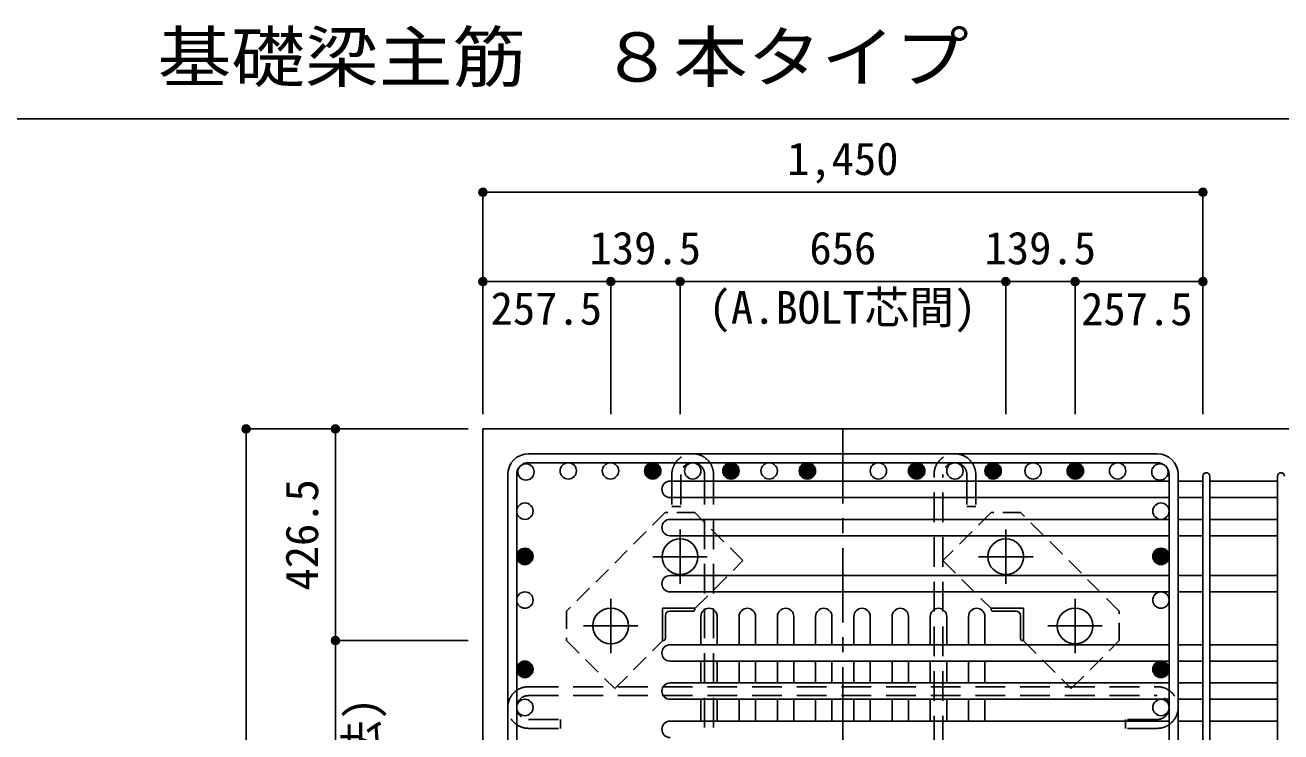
# Model space of a CAD drawing. Units: millimetres at full size, sheet at 1:30. Extents: x -5973 to 5954, y -4195 to 4201.
# Drawn here: x -1095 to 1434, y -1458 to -33 of the extents above; entities that cross this region are included whole.
import ezdxf
from ezdxf.enums import TextEntityAlignment as Align

# ---------------------------------------------------------------- set-up
doc = ezdxf.new("R2010")
doc.units = ezdxf.units.MM
doc.header["$LTSCALE"] = 30
doc.header["$PDMODE"] = 32
doc.header["$PDSIZE"] = 15
for name, pattern in [('CHAIN1', [8, 5, -1, 1, -1]), ('DASHED1', [1.8, 1.2, -0.6]), ('DASHED2', [3, 2, -1])]:
    doc.linetypes.add(name, pattern=pattern)
for name, color, linetype in [('0-1_躯体線', 2, 'Continuous'), ('0-2_アンカー、アングル', 4, 'Continuous'), ('0-3_立上り筋', 4, 'Continuous'), ('0-4_フープ筋', 7, 'Continuous'), ('0-5_基礎梁筋', 7, 'Continuous'), ('0-6_スタラップ筋', 7, 'Continuous'), ('0-7_文字', 4, 'Continuous'), ('0-9_プレート', 4, 'DASHED1'), ('0-C_中子', 7, 'DASHED2'), ('0-D_寸法', 4, 'Continuous'), ('6-7_文字', 7, 'Continuous'), ('F-0_枠', 6, 'Continuous')]:
    doc.layers.add(name, color=color, linetype=linetype)
doc.styles.add('ＭＳ ゴシック', font='')
doc.styles.get('ＭＳ ゴシック').set_extended_font_data('MS Gothic')

msp = doc.modelspace()

# ---------------------------------------------------------------- linework, layer by layer
at = {"layer": '0-1_躯体線'}
for p, q in [((-172.56, -847.5), (-172.56, -2297.5)), ((1677.44, -847.5), (-172.56, -847.5))]:
    msp.add_line(p, q, dxfattribs=at)
at = {"layer": '0-2_アンカー、アングル', "linetype": 'CHAIN1'}
for p, q in [((224.44, -1159.7), (224.44, -1050.2)), ((880.44, -1050.2), (880.44, -1159.7)), ((169.64, -1105), (279.13, -1105)), ((825.74, -1105), (935.24, -1105)), ((84.94, -1299.2), (84.94, -1189.7)), ((1019.94, -1189.7), (1019.94, -1299.2)), ((30.14, -1244.5), (139.63, -1244.5)), ((965.24, -1244.5), (1074.74, -1244.5))]:
    msp.add_line(p, q, dxfattribs=at)
at = {"layer": '0-2_アンカー、アングル'}
for p, q in [((188.94, -1209), (188.94, -1274)), ((188.94, -1209), (253.94, -1209)), ((253.94, -1209), (253.94, -1211)), ((850.94, -1211), (850.94, -1209)), ((915.94, -1209), (850.94, -1209)), ((915.94, -1209), (915.94, -1274)), ((194.94, -1223.5), (194.94, -1270)), ((203.44, -1215), (249.94, -1215)), ((901.44, -1215), (854.94, -1215)), ((909.94, -1223.5), (909.94, -1270)), ((190.94, -1274), (188.94, -1274)), ((915.94, -1274), (913.94, -1274))]:
    msp.add_line(p, q, dxfattribs=at)
at = {"layer": '0-2_アンカー、アングル', "color": 3}
for centre in [(224.44, -1105), (880.44, -1105), (84.94, -1244.5), (1019.94, -1244.5)]:
    msp.add_circle(centre, 36, dxfattribs=at)
at = {"layer": '0-2_アンカー、アングル'}
for centre, radius, start, end in [((249.94, -1211), 4, 270, 0), ((854.94, -1211), 4, 180, 270), ((203.44, -1223.5), 8.5, 90, 180), ((901.44, -1223.5), 8.5, 0, 90), ((190.94, -1270), 4, 270, 0), ((913.94, -1270), 4, 180, 270)]:
    msp.add_arc(centre, radius, start, end, dxfattribs=at)
at = {"layer": '0-3_立上り筋', "color": 3}
for centre in [(-85.87, -934.2), (-0.76, -932), (84.35, -932), (169.45, -932), (249.94, -932), (326.94, -932), (403.94, -932), (480.94, -932), (623.94, -932), (700.94, -932), (777.94, -932), (854.94, -932), (935.42, -932), (1020.53, -932), (1105.63, -932), (1190.74, -934.2), (-88.06, -1013.2), (1192.94, -1013.2), (-88.06, -1104.41), (1192.94, -1104.41), (-88.06, -1192.5), (1192.94, -1192.5), (-88.06, -1332), (1192.94, -1332), (-88.06, -1409), (1192.94, -1409)]:
    msp.add_circle(centre, 16.5, dxfattribs=at)
at = {"layer": '0-3_立上り筋'}
for centre, radius in [((169.45, -932), 16.5), ((169.45, -932), 14.85), ((169.45, -932), 13.2), ((169.45, -932), 11.55), ((169.45, -932), 9.9), ((169.45, -932), 8.25), ((169.45, -932), 6.6), ((169.45, -932), 4.95), ((169.45, -932), 3.3), ((169.45, -932), 1.65), ((326.94, -932), 16.5), ((326.94, -932), 14.85), ((326.94, -932), 13.2), ((326.94, -932), 11.55), ((326.94, -932), 9.9), ((326.94, -932), 8.25), ((326.94, -932), 6.6), ((326.94, -932), 4.95), ((326.94, -932), 3.3), ((326.94, -932), 1.65), ((480.94, -932), 16.5), ((480.94, -932), 14.85), ((480.94, -932), 13.2), ((480.94, -932), 11.55), ((480.94, -932), 9.9), ((480.94, -932), 8.25), ((480.94, -932), 6.6), ((480.94, -932), 4.95), ((480.94, -932), 3.3), ((480.94, -932), 1.65), ((700.94, -932), 16.5), ((700.94, -932), 14.85), ((700.94, -932), 13.2), ((700.94, -932), 11.55), ((700.94, -932), 9.9), ((700.94, -932), 8.25), ((700.94, -932), 6.6), ((700.94, -932), 4.95), ((700.94, -932), 3.3), ((700.94, -932), 1.65), ((854.94, -932), 16.5), ((854.94, -932), 14.85), ((854.94, -932), 13.2), ((854.94, -932), 11.55), ((854.94, -932), 9.9), ((854.94, -932), 8.25), ((854.94, -932), 6.6), ((854.94, -932), 4.95), ((854.94, -932), 3.3), ((854.94, -932), 1.65), ((1020.53, -932), 16.5), ((1020.53, -932), 14.85), ((1020.53, -932), 13.2), ((1020.53, -932), 11.55), ((1020.53, -932), 9.9), ((1020.53, -932), 8.25), ((1020.53, -932), 6.6), ((1020.53, -932), 4.95), ((1020.53, -932), 3.3), ((1020.53, -932), 1.65), ((-88.06, -1104.41), 16.5), ((-88.06, -1104.41), 14.85), ((-88.06, -1104.41), 13.2), ((-88.06, -1104.41), 11.55), ((-88.06, -1104.41), 9.9), ((-88.06, -1104.41), 8.25), ((-88.06, -1104.41), 6.6), ((-88.06, -1104.41), 4.95), ((-88.06, -1104.41), 3.3), ((-88.06, -1104.41), 1.65), ((1192.94, -1104.41), 16.5), ((1192.94, -1104.41), 14.85), ((1192.94, -1104.41), 13.2), ((1192.94, -1104.41), 11.55), ((1192.94, -1104.41), 9.9), ((1192.94, -1104.41), 8.25), ((1192.94, -1104.41), 6.6), ((1192.94, -1104.41), 4.95), ((1192.94, -1104.41), 3.3), ((1192.94, -1104.41), 1.65), ((-88.06, -1332), 16.5), ((-88.06, -1332), 14.85), ((-88.06, -1332), 13.2), ((-88.06, -1332), 11.55), ((-88.06, -1332), 9.9), ((-88.06, -1332), 8.25), ((-88.06, -1332), 6.6), ((-88.06, -1332), 4.95), ((-88.06, -1332), 3.3), ((-88.06, -1332), 1.65), ((1192.94, -1332), 16.5), ((1192.94, -1332), 14.85), ((1192.94, -1332), 13.2), ((1192.94, -1332), 11.55), ((1192.94, -1332), 9.9), ((1192.94, -1332), 8.25), ((1192.94, -1332), 6.6), ((1192.94, -1332), 4.95), ((1192.94, -1332), 3.3), ((1192.94, -1332), 1.65)]:
    msp.add_circle(centre, radius, dxfattribs=at)
at = {"layer": '0-4_フープ筋'}
for p, q in [((-80.56, -897.5), (1185.44, -897.5)), ((-80.56, -915.5), (1185.44, -915.5)), ((-122.56, -939.5), (-122.56, -2205.5)), ((-104.56, -939.5), (-104.56, -2205.5)), ((1209.44, -939.5), (1209.44, -2205.5)), ((1227.44, -939.5), (1227.44, -2205.5))]:
    msp.add_line(p, q, dxfattribs=at)
for centre, radius, start, end in [((-80.56, -939.5), 42, 90, 180), ((1185.44, -939.5), 42, 0, 90), ((-80.56, -939.5), 24, 90, 180), ((1185.44, -939.5), 24, 0, 90)]:
    msp.add_arc(centre, radius, start, end, dxfattribs=at)
at = {"layer": '0-5_基礎梁筋'}
for p, q in [((1209.44, -952.7), (204.44, -952.7)), ((1277.44, -952.7), (1227.44, -952.7)), ((1427.44, -952.7), (1291.44, -952.7)), ((1209.44, -985.7), (204.44, -985.7)), ((1277.44, -985.7), (1227.44, -985.7)), ((1427.44, -985.7), (1291.44, -985.7)), ((1209.44, -1029.7), (204.44, -1029.7)), ((1277.44, -1029.7), (1227.44, -1029.7)), ((1427.44, -1029.7), (1291.44, -1029.7)), ((1209.44, -1062.7), (204.44, -1062.7)), ((1277.44, -1062.7), (1227.44, -1062.7)), ((1427.44, -1062.7), (1291.44, -1062.7)), ((1209.44, -1143), (204.44, -1143)), ((1277.44, -1143), (1227.44, -1143)), ((1427.44, -1143), (1291.44, -1143)), ((1209.44, -1176), (204.44, -1176)), ((1277.44, -1176), (1227.44, -1176)), ((1427.44, -1176), (1291.44, -1176)), ((266.44, -1282.5), (266.44, -1225.5)), ((299.44, -1282.5), (299.44, -1225.5)), ((343.44, -1282.5), (343.44, -1225.5)), ((376.44, -1282.5), (376.44, -1225.5)), ((420.44, -1282.5), (420.44, -1225.5)), ((453.44, -1282.5), (453.44, -1225.5)), ((497.44, -1282.5), (497.44, -1225.5)), ((530.44, -1282.5), (530.44, -1225.5)), ((574.44, -1282.5), (574.44, -1225.5)), ((607.44, -1282.5), (607.44, -1225.5)), ((651.44, -1282.5), (651.44, -1225.5)), ((684.44, -1282.5), (684.44, -1225.5)), ((728.44, -1282.5), (728.44, -1225.5)), ((761.44, -1282.5), (761.44, -1225.5)), ((805.44, -1282.5), (805.44, -1225.5)), ((838.44, -1282.5), (838.44, -1225.5)), ((1209.44, -1282.5), (204.44, -1282.5)), ((1277.44, -1282.5), (1227.44, -1282.5)), ((1427.44, -1282.5), (1291.44, -1282.5)), ((1209.44, -1315.5), (204.44, -1315.5)), ((266.44, -1359.5), (266.44, -1315.5)), ((299.44, -1359.5), (299.44, -1315.5)), ((343.44, -1359.5), (343.44, -1315.5)), ((376.44, -1359.5), (376.44, -1315.5)), ((420.44, -1359.5), (420.44, -1315.5)), ((453.44, -1359.5), (453.44, -1315.5)), ((497.44, -1359.5), (497.44, -1315.5)), ((530.44, -1359.5), (530.44, -1315.5)), ((574.44, -1359.5), (574.44, -1315.5)), ((607.44, -1359.5), (607.44, -1315.5)), ((651.44, -1359.5), (651.44, -1315.5)), ((684.44, -1359.5), (684.44, -1315.5)), ((728.44, -1359.5), (728.44, -1315.5)), ((761.44, -1359.5), (761.44, -1315.5)), ((805.44, -1359.5), (805.44, -1315.5)), ((838.44, -1359.5), (838.44, -1315.5)), ((1277.44, -1315.5), (1227.44, -1315.5)), ((1427.44, -1315.5), (1291.44, -1315.5)), ((1209.44, -1359.5), (204.44, -1359.5)), ((1277.44, -1359.5), (1227.44, -1359.5)), ((1427.44, -1359.5), (1291.44, -1359.5)), ((1209.44, -1392.5), (204.44, -1392.5)), ((266.44, -1436.5), (266.44, -1392.5)), ((299.44, -1436.5), (299.44, -1392.5)), ((343.44, -1436.5), (343.44, -1392.5)), ((376.44, -1436.5), (376.44, -1392.5)), ((420.44, -1436.5), (420.44, -1392.5)), ((453.44, -1436.5), (453.44, -1392.5)), ((497.44, -1436.5), (497.44, -1392.5)), ((530.44, -1436.5), (530.44, -1392.5)), ((574.44, -1436.5), (574.44, -1392.5)), ((607.44, -1436.5), (607.44, -1392.5)), ((651.44, -1436.5), (651.44, -1392.5)), ((684.44, -1436.5), (684.44, -1392.5)), ((728.44, -1436.5), (728.44, -1392.5)), ((761.44, -1436.5), (761.44, -1392.5)), ((805.44, -1436.5), (805.44, -1392.5)), ((838.44, -1436.5), (838.44, -1392.5)), ((1277.44, -1392.5), (1227.44, -1392.5)), ((1427.44, -1392.5), (1291.44, -1392.5)), ((1209.44, -1436.5), (204.44, -1436.5)), ((1277.44, -1436.5), (1227.44, -1436.5)), ((1427.44, -1436.5), (1291.44, -1436.5))]:
    msp.add_line(p, q, dxfattribs=at)
for centre, start, end in [((204.44, -969.2), 90, 270), ((204.44, -1046.2), 90, 270), ((204.44, -1159.5), 90, 270), ((282.94, -1225.5), 0, 180), ((359.94, -1225.5), 0, 180), ((436.94, -1225.5), 0, 180), ((513.94, -1225.5), 0, 180), ((590.94, -1225.5), 0, 180), ((667.94, -1225.5), 0, 180), ((744.94, -1225.5), 0, 180), ((821.94, -1225.5), 0, 180), ((204.44, -1299), 90, 270), ((204.44, -1376), 90, 270), ((204.44, -1453), 90, 270)]:
    msp.add_arc(centre, 16.5, start, end, dxfattribs=at)
at = {"layer": '0-6_スタラップ筋'}
for p, q in [((1277.44, -1633.5), (1277.44, -942.7)), ((1291.44, -1633.5), (1291.44, -942.7)), ((1427.44, -1633.5), (1427.44, -942.7))]:
    msp.add_line(p, q, dxfattribs=at)
for centre in [(1284.44, -942.7), (1284.44, -942.7), (1284.44, -942.7), (1284.44, -942.7), (1434.44, -942.7)]:
    msp.add_arc(centre, 7, 0, 180, dxfattribs=at)
at = {"layer": '0-9_プレート'}
for points in [[(254.84, -1209), (350.94, -1112.9), (254.04, -1016), (194.63, -1016), (-4.07, -1214.7), (-4.07, -1274.1), (92.84, -1371), (188.94, -1274.9)], [(915.94, -1274.9), (1012.04, -1371), (1108.94, -1274.1), (1108.94, -1214.7), (910.24, -1016), (850.84, -1016), (753.94, -1112.9), (850.04, -1209)]]:
    msp.add_lwpolyline(points, dxfattribs=at)
at = {"layer": '0-C_中子'}
for p, q in [((225.94, -939.5), (225.94, -1003.5)), ((273.94, -939.5), (273.94, -2205.5)), ((291.94, -939.5), (291.94, -2205.5)), ((735.94, -2205.5), (735.94, -939.5)), ((753.94, -2205.5), (753.94, -939.5)), ((801.94, -939.5), (801.94, -1003.5)), ((819.94, -939.5), (819.94, -1003.5)), ((819.94, -1003.5), (801.94, -1003.5)), ((-80.56, -1367), (1185.44, -1367)), ((-80.56, -1385), (1185.44, -1385)), ((-80.56, -1433), (-16.56, -1433)), ((1121.44, -1451), (1121.44, -1433)), ((1185.44, -1433), (1121.44, -1433)), ((1185.44, -1451), (1121.44, -1451))]:
    msp.add_line(p, q, dxfattribs=at)
for points in [[(207.94, -939.5), (207.94, -1003.5), (225.94, -1003.5)], [(-80.56, -1451), (-16.56, -1451), (-16.56, -1433)]]:
    msp.add_lwpolyline(points, dxfattribs=at)
for centre, radius, start, end in [((249.94, -939.5), 42, 0, 180), ((777.94, -939.5), 42, 0, 180), ((249.94, -939.5), 24, 0, 180), ((777.94, -939.5), 24, 0, 180), ((-80.56, -1409), 42, 90, 270), ((-80.56, -1409), 24, 90, 270), ((1185.44, -1409), 42, 270, 90), ((1185.44, -1409), 24, 270, 90)]:
    msp.add_arc(centre, radius, start, end, dxfattribs=at)
at = {"layer": '0-D_寸法'}
for p, q in [((-172.56, -370.46), (1277.44, -370.46)), ((-172.56, -370.46), (-172.56, -550.46)), ((-172.56, -370.46), (-172.56, -550.46)), ((1277.44, -370.46), (1277.44, -550.46)), ((-172.56, -550.46), (-172.56, -817.5)), ((-172.56, -550.46), (84.94, -550.46)), ((84.94, -550.46), (224.44, -550.46)), ((84.94, -550.46), (84.94, -817.5)), ((224.44, -550.46), (880.44, -550.46)), ((224.44, -550.46), (224.44, -817.5)), ((880.44, -550.46), (1019.94, -550.46)), ((880.44, -550.46), (880.44, -817.5)), ((1019.94, -550.46), (1277.44, -550.46)), ((1019.94, -550.46), (1019.94, -817.5)), ((1277.44, -550.46), (1277.44, -817.5)), ((1277.44, -550.46), (1277.44, -817.5)), ((-649.6, -847.5), (-649.6, -2297.5)), ((-649.6, -847.5), (-469.6, -847.5)), ((-649.6, -847.5), (-469.6, -847.5)), ((-469.6, -847.5), (-202.56, -847.5)), ((-469.6, -1274), (-469.6, -847.5)), ((-469.6, -847.5), (-202.56, -847.5)), ((-469.6, -1274), (-202.56, -1274)), ((-469.6, -1871), (-469.6, -1274))]:
    msp.add_line(p, q, dxfattribs=at)
at = {"layer": '0-D_寸法', "linetype": 'CHAIN1'}
msp.add_line((552.44, -847.5), (552.44, -2799.89), dxfattribs=at)
at = {"layer": '0-D_寸法'}
for centre, radius in [((-172.56, -370.46), 8), ((-172.56, -370.46), 7.2), ((-172.56, -370.46), 6.4), ((-172.56, -370.46), 5.6), ((-172.56, -370.46), 4.8), ((-172.56, -370.46), 4), ((-172.56, -370.46), 3.2), ((-172.56, -370.46), 2.4), ((-172.56, -370.46), 1.6), ((-172.56, -370.46), 0.8), ((1277.44, -370.46), 8), ((1277.44, -370.46), 7.2), ((1277.44, -370.46), 6.4), ((1277.44, -370.46), 5.6), ((1277.44, -370.46), 4.8), ((1277.44, -370.46), 4), ((1277.44, -370.46), 3.2), ((1277.44, -370.46), 2.4), ((1277.44, -370.46), 1.6), ((1277.44, -370.46), 0.8), ((-172.56, -550.46), 8), ((-172.56, -550.46), 7.2), ((-172.56, -550.46), 6.4), ((-172.56, -550.46), 5.6), ((-172.56, -550.46), 4.8), ((-172.56, -550.46), 4), ((-172.56, -550.46), 3.2), ((-172.56, -550.46), 2.4), ((-172.56, -550.46), 1.6), ((-172.56, -550.46), 0.8), ((84.94, -550.46), 8), ((84.94, -550.46), 7.2), ((84.94, -550.46), 6.4), ((84.94, -550.46), 5.6), ((84.94, -550.46), 4.8), ((84.94, -550.46), 4), ((84.94, -550.46), 3.2), ((84.94, -550.46), 2.4), ((84.94, -550.46), 1.6), ((84.94, -550.46), 0.8), ((224.44, -550.46), 8), ((224.44, -550.46), 7.2), ((224.44, -550.46), 6.4), ((224.44, -550.46), 5.6), ((224.44, -550.46), 4.8), ((224.44, -550.46), 4), ((224.44, -550.46), 3.2), ((224.44, -550.46), 2.4), ((224.44, -550.46), 1.6), ((224.44, -550.46), 0.8), ((880.44, -550.46), 8), ((880.44, -550.46), 7.2), ((880.44, -550.46), 6.4), ((880.44, -550.46), 5.6), ((880.44, -550.46), 4.8), ((880.44, -550.46), 4), ((880.44, -550.46), 3.2), ((880.44, -550.46), 2.4), ((880.44, -550.46), 1.6), ((880.44, -550.46), 0.8), ((1019.94, -550.46), 8), ((1019.94, -550.46), 7.2), ((1019.94, -550.46), 6.4), ((1019.94, -550.46), 5.6), ((1019.94, -550.46), 4.8), ((1019.94, -550.46), 4), ((1019.94, -550.46), 3.2), ((1019.94, -550.46), 2.4), ((1019.94, -550.46), 1.6), ((1019.94, -550.46), 0.8), ((1277.44, -550.46), 8), ((1277.44, -550.46), 7.2), ((1277.44, -550.46), 6.4), ((1277.44, -550.46), 5.6), ((1277.44, -550.46), 4.8), ((1277.44, -550.46), 4), ((1277.44, -550.46), 3.2), ((1277.44, -550.46), 2.4), ((1277.44, -550.46), 1.6), ((1277.44, -550.46), 0.8), ((-649.6, -847.5), 8), ((-649.6, -847.5), 7.2), ((-649.6, -847.5), 6.4), ((-649.6, -847.5), 5.6), ((-649.6, -847.5), 4.8), ((-649.6, -847.5), 4), ((-649.6, -847.5), 3.2), ((-649.6, -847.5), 2.4), ((-649.6, -847.5), 1.6), ((-649.6, -847.5), 0.8), ((-469.6, -847.5), 8), ((-469.6, -847.5), 7.2), ((-469.6, -847.5), 6.4), ((-469.6, -847.5), 5.6), ((-469.6, -847.5), 4.8), ((-469.6, -847.5), 4), ((-469.6, -847.5), 3.2), ((-469.6, -847.5), 2.4), ((-469.6, -847.5), 1.6), ((-469.6, -847.5), 0.8), ((-469.6, -1274), 8), ((-469.6, -1274), 7.2), ((-469.6, -1274), 6.4), ((-469.6, -1274), 5.6), ((-469.6, -1274), 4.8), ((-469.6, -1274), 4), ((-469.6, -1274), 3.2), ((-469.6, -1274), 2.4), ((-469.6, -1274), 1.6), ((-469.6, -1274), 0.8)]:
    msp.add_circle(centre, radius, dxfattribs=at)
at = {"layer": '0-D_寸法', "color": 7}
for p in [(-172.56, -370.46), (-172.56, -370.46), (1277.44, -370.46), (-172.56, -550.46), (-172.56, -550.46), (84.94, -550.46), (84.94, -550.46), (224.44, -550.46), (224.44, -550.46), (880.44, -550.46), (880.44, -550.46), (1019.94, -550.46), (1019.94, -550.46), (1277.44, -550.46), (1277.44, -550.46), (-649.6, -847.5), (-469.6, -847.5), (-469.6, -847.5), (-469.6, -1274), (-469.6, -1274)]:
    msp.add_point(p, dxfattribs=at)
at = {"layer": 'F-0_枠', "color": 2}
msp.add_line((-5972.88, -222.05), (3723.6, -222.05), dxfattribs=at)

# ---------------------------------------------------------------- texts
at = {"layer": '0-7_文字', "style": 'ＭＳ ゴシック'}
msp.add_text('(A.BOLT芯間)', height=65.98, dxfattribs=at).set_placement((281.92, -655.22), align=Align.BOTTOM_LEFT)
msp.add_text('(Ｌ内法)', height=65.98, rotation=90, dxfattribs=at).set_placement((-364.55, -1749.1), align=Align.BOTTOM_LEFT)
at = {"layer": '0-D_寸法', "style": 'ＭＳ ゴシック'}
for s, p in [('1,450', (439.94, -355.46)), ('139.5', (42.19, -535.46)), ('656', (484.94, -535.46)), ('139.5', (837.69, -535.46)), ('257.5', (-157.04, -657.14)), ('257.5', (1032.18, -658.26))]:
    msp.add_text(s, height=65.98, dxfattribs=at).set_placement(p, align=Align.BOTTOM_LEFT)
msp.add_text('426.5', height=65.98, rotation=90, dxfattribs=at).set_placement((-484.6, -1173.25), align=Align.BOTTOM_LEFT)
at = {"layer": '6-7_文字', "color": 2, "style": 'ＭＳ ゴシック', "width": 1.1}
msp.add_text('\u3000\u3000基礎梁主筋\u3000８本タイプ', height=98.97, dxfattribs=at).set_placement((-1124.64, -177.05), align=Align.BOTTOM_LEFT)

doc.saveas('drawing.dxf')
